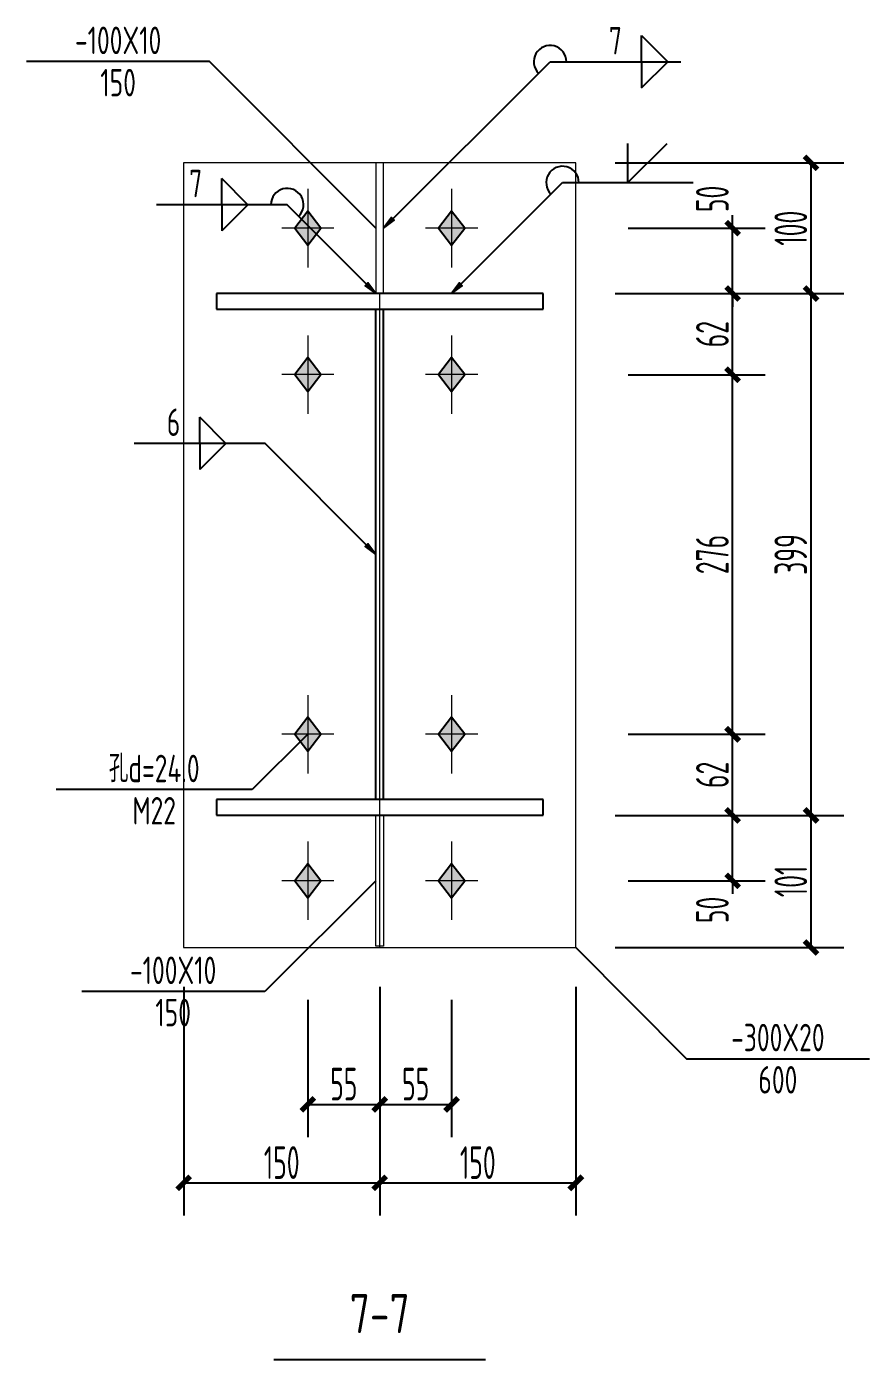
# Model space of a CAD drawing. Extents: x 447413 to 2975780, y -1432727 to 1301644.
# Drawn here: x 2692707 to 2699154, y -1144303 to -1134112 of the extents above; entities that cross this region are included whole.
import ezdxf
from ezdxf.enums import TextEntityAlignment as Align

# ---------------------------------------------------------------- set-up
doc = ezdxf.new("R2010")
doc.units = 0
doc.header["$LTSCALE"] = 1000
doc.header["$MEASUREMENT"] = 0
doc.linetypes.add('线型6', pattern=[8.75, 5, -1.25, 1.25, -1.25])
for name, color, linetype in [('10', 7, 'Continuous'), ('尺寸标注', 253, 'Continuous'), ('焊缝标注', 253, 'Continuous'), ('螺栓孔标注', 253, 'Continuous'), ('钢板标注', 253, 'Continuous')]:
    doc.layers.add(name, color=color, linetype=linetype)
doc.layers.add('20', color=2, linetype='Continuous', lineweight=18)
doc.styles.add('PkpmHz', font='Pkpmeng', dxfattribs={"width": 0.6, "bigfont": 'hztxt'})
doc.dimstyles.new('Pkpm_1.00', dxfattribs={"dimtxt": 250, "dimasz": 100, "dimexe": 250, "dimexo": 0.0625, "dimgap": 30, "dimtad": 1, "dimdec": 0, "dimrnd": 5, "dimzin": 0, "dimdsep": 46, "dimtxsty": 'PkpmHz', "dimblk1": 'ARCHTICK', "dimblk2": 'ARCHTICK', "dimsah": 1, "dimcen": 0.09, "dimadec": 0, "dimazin": 0, "dimtfac": 1, "dimtdec": 0, "dimtmove": 2, "dimatfit": 1, "dimfxl": 0, "dimtolj": 1, "dimtzin": 0, "dimarcsym": 0})

# ---------------------------------------------------------------- blocks, each defined once
blk = doc.blocks.new('_ArchTick')
at = {"color": 0, "linetype": 'ByBlock', "const_width": 0.4}
blk.add_lwpolyline([(-0.5, -0.5), (0.5, 0.5)], dxfattribs=at)
blk = doc.blocks.new('*D1145')
at = {"layer": 'Defpoints', "color": 0, "linetype": 'Continuous', "transparency": 16777216}
for p in [(2696908, -1135653), (2698108, -1135653), (2696908, -1136153)]:
    blk.add_point(p, dxfattribs=at)
at = {"layer": '尺寸标注', "color": 0, "linetype": 'Continuous', "lineweight": -2, "transparency": 16777216}
for p, q in [((2698108, -1135653), (2698108, -1135553)), ((2697308, -1135653), (2698358, -1135653)), ((2698108, -1136153), (2698108, -1135653)), ((2697308, -1136153), (2698358, -1136153)), ((2698108, -1136153), (2698108, -1136253))]:
    blk.add_line(p, q, dxfattribs=at)
at = {"layer": '尺寸标注', "color": 0, "linetype": 'Continuous', "lineweight": -2, "transparency": 16777216, "xscale": 100, "yscale": 100, "zscale": 100}
for p, rotation in [((2698108, -1135653), 270), ((2698108, -1136153), 90)]:
    blk.add_blockref('_ArchTick', p, dxfattribs=dict(at, rotation=rotation))
at = {"layer": '尺寸标注', "color": 0, "linetype": 'Continuous', "transparency": 16777216, "insert": (2697953, -1135429), "char_height": 250, "attachment_point": 5, "rotation": 90, "style": 'PkpmHz'}
blk.add_mtext('\\A1;50', dxfattribs=at)
blk = doc.blocks.new('*D1146')
at = {"layer": 'Defpoints', "color": 0, "linetype": 'Continuous', "transparency": 16777216}
for p in [(2696908, -1136153), (2698108, -1136153), (2696908, -1136773)]:
    blk.add_point(p, dxfattribs=at)
at = {"layer": '尺寸标注', "color": 0, "linetype": 'Continuous', "lineweight": -2, "transparency": 16777216}
for p, q in [((2697308, -1136153), (2698358, -1136153)), ((2698108, -1136773), (2698108, -1136153)), ((2697308, -1136773), (2698358, -1136773))]:
    blk.add_line(p, q, dxfattribs=at)
at = {"layer": '尺寸标注', "color": 0, "linetype": 'Continuous', "lineweight": -2, "transparency": 16777216, "xscale": 100, "yscale": 100, "zscale": 100}
for p, rotation in [((2698108, -1136153), 90), ((2698108, -1136773), 270)]:
    blk.add_blockref('_ArchTick', p, dxfattribs=dict(at, rotation=rotation))
at = {"layer": '尺寸标注', "color": 0, "linetype": 'Continuous', "transparency": 16777216, "insert": (2697953, -1136463), "char_height": 250, "attachment_point": 5, "rotation": 90, "style": 'PkpmHz'}
blk.add_mtext('\\A1;62', dxfattribs=at)
blk = doc.blocks.new('*D1147')
at = {"layer": 'Defpoints', "color": 0, "linetype": 'Continuous', "transparency": 16777216}
for p in [(2696908, -1140143), (2698108, -1140143), (2696908, -1140643)]:
    blk.add_point(p, dxfattribs=at)
at = {"layer": '尺寸标注', "color": 0, "linetype": 'Continuous', "lineweight": -2, "transparency": 16777216}
for p, q in [((2698108, -1140143), (2698108, -1140043)), ((2697308, -1140143), (2698358, -1140143)), ((2698108, -1140643), (2698108, -1140143)), ((2697308, -1140643), (2698358, -1140643)), ((2698108, -1140643), (2698108, -1140743))]:
    blk.add_line(p, q, dxfattribs=at)
at = {"layer": '尺寸标注', "color": 0, "linetype": 'Continuous', "lineweight": -2, "transparency": 16777216, "xscale": 100, "yscale": 100, "zscale": 100}
for p, rotation in [((2698108, -1140143), 270), ((2698108, -1140643), 90)]:
    blk.add_blockref('_ArchTick', p, dxfattribs=dict(at, rotation=rotation))
at = {"layer": '尺寸标注', "color": 0, "linetype": 'Continuous', "transparency": 16777216, "insert": (2697953, -1140866), "char_height": 250, "attachment_point": 5, "rotation": 90, "style": 'PkpmHz'}
blk.add_mtext('\\A1;50', dxfattribs=at)
blk = doc.blocks.new('*D1148')
at = {"layer": 'Defpoints', "color": 0, "linetype": 'Continuous', "transparency": 16777216}
for p in [(2696908, -1139523), (2698108, -1139523), (2696908, -1140143)]:
    blk.add_point(p, dxfattribs=at)
at = {"layer": '尺寸标注', "color": 0, "linetype": 'Continuous', "lineweight": -2, "transparency": 16777216}
for p, q in [((2697308, -1139523), (2698358, -1139523)), ((2698108, -1140143), (2698108, -1139523)), ((2697308, -1140143), (2698358, -1140143))]:
    blk.add_line(p, q, dxfattribs=at)
at = {"layer": '尺寸标注', "color": 0, "linetype": 'Continuous', "lineweight": -2, "transparency": 16777216, "xscale": 100, "yscale": 100, "zscale": 100}
for p, rotation in [((2698108, -1139523), 90), ((2698108, -1140143), 270)]:
    blk.add_blockref('_ArchTick', p, dxfattribs=dict(at, rotation=rotation))
at = {"layer": '尺寸标注', "color": 0, "linetype": 'Continuous', "transparency": 16777216, "insert": (2697953, -1139833), "char_height": 250, "attachment_point": 5, "rotation": 90, "style": 'PkpmHz'}
blk.add_mtext('\\A1;62', dxfattribs=at)
blk = doc.blocks.new('*D1149')
at = {"layer": 'Defpoints', "color": 0, "linetype": 'Continuous', "transparency": 16777216}
for p in [(2696908, -1136773), (2698108, -1136773), (2696908, -1139523)]:
    blk.add_point(p, dxfattribs=at)
at = {"layer": '尺寸标注', "color": 0, "linetype": 'Continuous', "lineweight": -2, "transparency": 16777216}
for p, q in [((2697308, -1136773), (2698358, -1136773)), ((2698108, -1139523), (2698108, -1136773)), ((2697308, -1139523), (2698358, -1139523))]:
    blk.add_line(p, q, dxfattribs=at)
at = {"layer": '尺寸标注', "color": 0, "linetype": 'Continuous', "lineweight": -2, "transparency": 16777216, "xscale": 100, "yscale": 100, "zscale": 100}
for p, rotation in [((2698108, -1136773), 90), ((2698108, -1139523), 270)]:
    blk.add_blockref('_ArchTick', p, dxfattribs=dict(at, rotation=rotation))
at = {"layer": '尺寸标注', "color": 0, "linetype": 'Continuous', "transparency": 16777216, "insert": (2697953, -1138148), "char_height": 250, "attachment_point": 5, "rotation": 90, "style": 'PkpmHz'}
blk.add_mtext('\\A1;276', dxfattribs=at)
blk = doc.blocks.new('*D1150')
at = {"layer": 'Defpoints', "color": 0, "linetype": 'Continuous', "transparency": 16777216}
for p in [(2694858, -1141153), (2695408, -1141153), (2695408, -1142353)]:
    blk.add_point(p, dxfattribs=at)
at = {"layer": '尺寸标注', "color": 0, "linetype": 'Continuous', "lineweight": -2, "transparency": 16777216}
for p, q in [((2694858, -1141553), (2694858, -1142603)), ((2695408, -1141553), (2695408, -1142603)), ((2694858, -1142353), (2695408, -1142353))]:
    blk.add_line(p, q, dxfattribs=at)
at = {"layer": '尺寸标注', "color": 0, "linetype": 'Continuous', "lineweight": -2, "transparency": 16777216, "xscale": 100, "yscale": 100, "zscale": 100, "rotation": 180}
blk.add_blockref('_ArchTick', (2694858, -1142353), dxfattribs=at)
at = {"layer": '尺寸标注', "color": 0, "linetype": 'Continuous', "lineweight": -2, "transparency": 16777216, "xscale": 100, "yscale": 100, "zscale": 100}
blk.add_blockref('_ArchTick', (2695408, -1142353), dxfattribs=at)
at = {"layer": '尺寸标注', "color": 0, "linetype": 'Continuous', "transparency": 16777216, "insert": (2695133, -1142198), "char_height": 250, "attachment_point": 5, "style": 'PkpmHz'}
blk.add_mtext('\\A1;55', dxfattribs=at)
blk = doc.blocks.new('*D1151')
at = {"layer": 'Defpoints', "color": 0, "linetype": 'Continuous', "transparency": 16777216}
for p in [(2695408, -1141153), (2695958, -1141153), (2695958, -1142353)]:
    blk.add_point(p, dxfattribs=at)
at = {"layer": '尺寸标注', "color": 0, "linetype": 'Continuous', "lineweight": -2, "transparency": 16777216}
for p, q in [((2695408, -1141553), (2695408, -1142603)), ((2695958, -1141553), (2695958, -1142603)), ((2695408, -1142353), (2695958, -1142353))]:
    blk.add_line(p, q, dxfattribs=at)
at = {"layer": '尺寸标注', "color": 0, "linetype": 'Continuous', "lineweight": -2, "transparency": 16777216, "xscale": 100, "yscale": 100, "zscale": 100, "rotation": 180}
blk.add_blockref('_ArchTick', (2695408, -1142353), dxfattribs=at)
at = {"layer": '尺寸标注', "color": 0, "linetype": 'Continuous', "lineweight": -2, "transparency": 16777216, "xscale": 100, "yscale": 100, "zscale": 100}
blk.add_blockref('_ArchTick', (2695958, -1142353), dxfattribs=at)
at = {"layer": '尺寸标注', "color": 0, "linetype": 'Continuous', "transparency": 16777216, "insert": (2695683, -1142198), "char_height": 250, "attachment_point": 5, "style": 'PkpmHz'}
blk.add_mtext('\\A1;55', dxfattribs=at)
blk = doc.blocks.new('*D1152')
at = {"layer": 'Defpoints', "color": 0, "linetype": 'Continuous', "transparency": 16777216}
for p in [(2693908, -1141153), (2695408, -1141153), (2695408, -1142953)]:
    blk.add_point(p, dxfattribs=at)
at = {"layer": '尺寸标注', "color": 0, "linetype": 'Continuous', "lineweight": -2, "transparency": 16777216}
for p, q in [((2693908, -1141453), (2693908, -1143203)), ((2695408, -1141453), (2695408, -1143203)), ((2693908, -1142953), (2695408, -1142953))]:
    blk.add_line(p, q, dxfattribs=at)
at = {"layer": '尺寸标注', "color": 0, "linetype": 'Continuous', "lineweight": -2, "transparency": 16777216, "xscale": 100, "yscale": 100, "zscale": 100, "rotation": 180}
blk.add_blockref('_ArchTick', (2693908, -1142953), dxfattribs=at)
at = {"layer": '尺寸标注', "color": 0, "linetype": 'Continuous', "lineweight": -2, "transparency": 16777216, "xscale": 100, "yscale": 100, "zscale": 100}
blk.add_blockref('_ArchTick', (2695408, -1142953), dxfattribs=at)
at = {"layer": '尺寸标注', "color": 0, "linetype": 'Continuous', "transparency": 16777216, "insert": (2694658, -1142798), "char_height": 250, "attachment_point": 5, "style": 'PkpmHz'}
blk.add_mtext('\\A1;150', dxfattribs=at)
blk = doc.blocks.new('*D1153')
at = {"layer": 'Defpoints', "color": 0, "linetype": 'Continuous', "transparency": 16777216}
for p in [(2695408, -1141153), (2696908, -1141153), (2696908, -1142953)]:
    blk.add_point(p, dxfattribs=at)
at = {"layer": '尺寸标注', "color": 0, "linetype": 'Continuous', "lineweight": -2, "transparency": 16777216}
for p, q in [((2695408, -1141453), (2695408, -1143203)), ((2696908, -1141453), (2696908, -1143203)), ((2695408, -1142953), (2696908, -1142953))]:
    blk.add_line(p, q, dxfattribs=at)
at = {"layer": '尺寸标注', "color": 0, "linetype": 'Continuous', "lineweight": -2, "transparency": 16777216, "xscale": 100, "yscale": 100, "zscale": 100, "rotation": 180}
blk.add_blockref('_ArchTick', (2695408, -1142953), dxfattribs=at)
at = {"layer": '尺寸标注', "color": 0, "linetype": 'Continuous', "lineweight": -2, "transparency": 16777216, "xscale": 100, "yscale": 100, "zscale": 100}
blk.add_blockref('_ArchTick', (2696908, -1142953), dxfattribs=at)
at = {"layer": '尺寸标注', "color": 0, "linetype": 'Continuous', "transparency": 16777216, "insert": (2696158, -1142798), "char_height": 250, "attachment_point": 5, "style": 'PkpmHz'}
blk.add_mtext('\\A1;150', dxfattribs=at)
blk = doc.blocks.new('*D1154')
at = {"layer": 'Defpoints', "color": 0, "linetype": 'Continuous', "transparency": 16777216}
for p in [(2696908, -1140143), (2698708, -1140143), (2696908, -1141153)]:
    blk.add_point(p, dxfattribs=at)
at = {"layer": '尺寸标注', "color": 0, "linetype": 'Continuous', "lineweight": -2, "transparency": 16777216}
for p, q in [((2697208, -1140143), (2698958, -1140143)), ((2698708, -1141153), (2698708, -1140143)), ((2697208, -1141153), (2698958, -1141153))]:
    blk.add_line(p, q, dxfattribs=at)
at = {"layer": '尺寸标注', "color": 0, "linetype": 'Continuous', "lineweight": -2, "transparency": 16777216, "xscale": 100, "yscale": 100, "zscale": 100}
for p, rotation in [((2698708, -1140143), 90), ((2698708, -1141153), 270)]:
    blk.add_blockref('_ArchTick', p, dxfattribs=dict(at, rotation=rotation))
at = {"layer": '尺寸标注', "color": 0, "linetype": 'Continuous', "transparency": 16777216, "insert": (2698553, -1140648), "char_height": 250, "attachment_point": 5, "rotation": 90, "style": 'PkpmHz'}
blk.add_mtext('\\A1;101', dxfattribs=at)
blk = doc.blocks.new('*D1155')
at = {"layer": 'Defpoints', "color": 0, "linetype": 'Continuous', "transparency": 16777216}
for p in [(2696908, -1136153), (2698708, -1136153), (2696908, -1140143)]:
    blk.add_point(p, dxfattribs=at)
at = {"layer": '尺寸标注', "color": 0, "linetype": 'Continuous', "lineweight": -2, "transparency": 16777216}
for p, q in [((2697208, -1136153), (2698958, -1136153)), ((2698708, -1140143), (2698708, -1136153)), ((2697208, -1140143), (2698958, -1140143))]:
    blk.add_line(p, q, dxfattribs=at)
at = {"layer": '尺寸标注', "color": 0, "linetype": 'Continuous', "lineweight": -2, "transparency": 16777216, "xscale": 100, "yscale": 100, "zscale": 100}
for p, rotation in [((2698708, -1136153), 90), ((2698708, -1140143), 270)]:
    blk.add_blockref('_ArchTick', p, dxfattribs=dict(at, rotation=rotation))
at = {"layer": '尺寸标注', "color": 0, "linetype": 'Continuous', "transparency": 16777216, "insert": (2698553, -1138148), "char_height": 250, "attachment_point": 5, "rotation": 90, "style": 'PkpmHz'}
blk.add_mtext('\\A1;399', dxfattribs=at)
blk = doc.blocks.new('*D1156')
at = {"layer": 'Defpoints', "color": 0, "linetype": 'Continuous', "transparency": 16777216}
for p in [(2696908, -1135153), (2698708, -1135153), (2696908, -1136153)]:
    blk.add_point(p, dxfattribs=at)
at = {"layer": '尺寸标注', "color": 0, "linetype": 'Continuous', "lineweight": -2, "transparency": 16777216}
for p, q in [((2697208, -1135153), (2698958, -1135153)), ((2698708, -1136153), (2698708, -1135153)), ((2697208, -1136153), (2698958, -1136153))]:
    blk.add_line(p, q, dxfattribs=at)
at = {"layer": '尺寸标注', "color": 0, "linetype": 'Continuous', "lineweight": -2, "transparency": 16777216, "xscale": 100, "yscale": 100, "zscale": 100}
for p, rotation in [((2698708, -1135153), 90), ((2698708, -1136153), 270)]:
    blk.add_blockref('_ArchTick', p, dxfattribs=dict(at, rotation=rotation))
at = {"layer": '尺寸标注', "color": 0, "linetype": 'Continuous', "transparency": 16777216, "insert": (2698553, -1135653), "char_height": 250, "attachment_point": 5, "rotation": 90, "style": 'PkpmHz'}
blk.add_mtext('\\A1;100', dxfattribs=at)

msp = doc.modelspace()

# ---------------------------------------------------------------- hatches: boundary and pattern name
at = {"layer": '10'}
for points in [[(2694857.9, -1135522.6), (2694757.9, -1135652.6), (2694857.9, -1135782.6), (2694957.9, -1135652.6)], [(2695957.9, -1135522.6), (2695857.9, -1135652.6), (2695957.9, -1135782.6), (2696057.9, -1135652.6)], [(2694857.9, -1136642.6), (2694757.9, -1136772.6), (2694857.9, -1136902.6), (2694957.9, -1136772.6)], [(2695957.9, -1136642.6), (2695857.9, -1136772.6), (2695957.9, -1136902.6), (2696057.9, -1136772.6)], [(2694857.9, -1139392.6), (2694757.9, -1139522.6), (2694857.9, -1139652.6), (2694957.9, -1139522.6)], [(2695957.9, -1139392.6), (2695857.9, -1139522.6), (2695957.9, -1139652.6), (2696057.9, -1139522.6)], [(2694857.9, -1140512.6), (2694757.9, -1140642.6), (2694857.9, -1140772.6), (2694957.9, -1140642.6)], [(2695957.9, -1140512.6), (2695857.9, -1140642.6), (2695957.9, -1140772.6), (2696057.9, -1140642.6)]]:
    msp.add_hatch(color=1, dxfattribs=at).paths.add_polyline_path(points)
at = {"layer": '焊缝标注'}
for points in [[(2695437.9, -1135652.6), (2695519.2, -1135592.5), (2695498, -1135571.3)], [(2695377.9, -1136152.6), (2695317.9, -1136071.2), (2695296.6, -1136092.4)], [(2695957.9, -1136152.6), (2696039.2, -1136092.5), (2696018, -1136071.3)], [(2695377.9, -1138147.6), (2695317.9, -1138066.2), (2695296.6, -1138087.4)]]:
    msp.add_hatch(color=256, dxfattribs=at).paths.add_polyline_path(points)

# ---------------------------------------------------------------- linework, layer by layer
at = {"layer": '10', "linetype": '线型6', "lineweight": 18}
msp.add_line((2695407.9, -1141157.6, 126000), (2695407.9, -1135147.6, 126000), dxfattribs=at)
at = {"layer": '10', "color": 9, "lineweight": 18}
for p, q in [((2694857.9, -1135352.6, 126000), (2694857.9, -1135952.6, 126000)), ((2695957.9, -1135352.6, 126000), (2695957.9, -1135952.6, 126000)), ((2695057.9, -1135652.6, 126000), (2694657.9, -1135652.6, 126000)), ((2696157.9, -1135652.6, 126000), (2695757.9, -1135652.6, 126000)), ((2694857.9, -1136472.6, 126000), (2694857.9, -1137072.6, 126000)), ((2695957.9, -1136472.6, 126000), (2695957.9, -1137072.6, 126000)), ((2695057.9, -1136772.6, 126000), (2694657.9, -1136772.6, 126000)), ((2696157.9, -1136772.6, 126000), (2695757.9, -1136772.6, 126000)), ((2694857.9, -1139222.6, 126000), (2694857.9, -1139822.6, 126000)), ((2695957.9, -1139222.6, 126000), (2695957.9, -1139822.6, 126000)), ((2695057.9, -1139522.6, 126000), (2694657.9, -1139522.6, 126000)), ((2696157.9, -1139522.6, 126000), (2695757.9, -1139522.6, 126000)), ((2694857.9, -1140342.6, 126000), (2694857.9, -1140942.6, 126000)), ((2695957.9, -1140342.6, 126000), (2695957.9, -1140942.6, 126000)), ((2695057.9, -1140642.6, 126000), (2694657.9, -1140642.6, 126000)), ((2696157.9, -1140642.6, 126000), (2695757.9, -1140642.6, 126000))]:
    msp.add_line(p, q, dxfattribs=at)
at = {"layer": '10', "color": 3}
for p, q in [((2696657.9, -1136152.6, 126000), (2694157.9, -1136152.6, 126000)), ((2694157.9, -1136152.6, 126000), (2694157.9, -1136272.6, 126000)), ((2696657.9, -1136272.6, 126000), (2696657.9, -1136152.6, 126000)), ((2694157.9, -1136272.6, 126000), (2696657.9, -1136272.6, 126000)), ((2695377.9, -1140022.6, 126000), (2695377.9, -1136272.6, 126000)), ((2695437.9, -1140022.6, 126000), (2695437.9, -1136272.6, 126000)), ((2696657.9, -1140022.6, 126000), (2694157.9, -1140022.6, 126000)), ((2694157.9, -1140022.6, 126000), (2694157.9, -1140142.6, 126000)), ((2696657.9, -1140142.6, 126000), (2696657.9, -1140022.6, 126000)), ((2694157.9, -1140142.6, 126000), (2696657.9, -1140142.6, 126000))]:
    msp.add_line(p, q, dxfattribs=at)
at = {"layer": '10'}
msp.add_line((2694597.9, -1144302.6, 126000), (2696217.9, -1144302.6, 126000), dxfattribs=at)
at = {"layer": '10', "color": 1, "linetype": 'Continuous', "elevation": 126000}
for points in [[(2694857.9, -1135522.6), (2694757.9, -1135652.6), (2694857.9, -1135782.6), (2694957.9, -1135652.6)], [(2695957.9, -1135522.6), (2695857.9, -1135652.6), (2695957.9, -1135782.6), (2696057.9, -1135652.6)], [(2694857.9, -1136642.6), (2694757.9, -1136772.6), (2694857.9, -1136902.6), (2694957.9, -1136772.6)], [(2695957.9, -1136642.6), (2695857.9, -1136772.6), (2695957.9, -1136902.6), (2696057.9, -1136772.6)], [(2694857.9, -1139392.6), (2694757.9, -1139522.6), (2694857.9, -1139652.6), (2694957.9, -1139522.6)], [(2695957.9, -1139392.6), (2695857.9, -1139522.6), (2695957.9, -1139652.6), (2696057.9, -1139522.6)], [(2694857.9, -1140512.6), (2694757.9, -1140642.6), (2694857.9, -1140772.6), (2694957.9, -1140642.6)], [(2695957.9, -1140512.6), (2695857.9, -1140642.6), (2695957.9, -1140772.6), (2696057.9, -1140642.6)]]:
    msp.add_lwpolyline(points, close=True, dxfattribs=at)
at = {"layer": '20'}
for p, q in [((2696907.9, -1135152.6, 126000), (2693907.9, -1135152.6, 126000)), ((2693907.9, -1135152.6, 126000), (2693907.9, -1141152.6, 126000)), ((2695437.9, -1135152.6, 126000), (2695377.9, -1135152.6, 126000)), ((2695377.9, -1135152.6, 126000), (2695377.9, -1136152.6, 126000)), ((2695437.9, -1136152.6, 126000), (2695437.9, -1135152.6, 126000)), ((2696907.9, -1141152.6, 126000), (2696907.9, -1135152.6, 126000)), ((2695377.9, -1136152.6, 126000), (2695437.9, -1136152.6, 126000)), ((2695377.9, -1140142.6, 126000), (2695437.9, -1140142.6, 126000)), ((2695377.9, -1141142.6, 126000), (2695377.9, -1140142.6, 126000)), ((2695437.9, -1140142.6, 126000), (2695437.9, -1141142.6, 126000)), ((2693907.9, -1141152.6, 126000), (2696907.9, -1141152.6, 126000)), ((2695437.9, -1141142.6, 126000), (2695377.9, -1141142.6, 126000))]:
    msp.add_line(p, q, dxfattribs=at)
at = {"layer": '焊缝标注'}
for p, q in [((2697411.2, -1134180.3, 126000), (2697611.2, -1134380.3, 126000)), ((2697411.2, -1134380.3, 126000), (2697411.2, -1134180.3, 126000)), ((2695437.9, -1135652.6, 126000), (2696711.2, -1134380.3, 126000)), ((2696711.2, -1134380.3, 126000), (2697711.2, -1134380.3, 126000)), ((2697411.2, -1134580.3, 126000), (2697611.2, -1134380.3, 126000)), ((2697411.2, -1134380.3, 126000), (2697411.2, -1134580.3, 126000)), ((2697306.7, -1135304.4, 126000), (2697306.7, -1135004.4, 126000)), ((2697306.7, -1135304.4, 126000), (2697606.7, -1135004.4, 126000)), ((2694399.9, -1135473, 126000), (2694199.9, -1135273, 126000)), ((2694199.9, -1135473, 126000), (2694199.9, -1135273, 126000)), ((2695957.9, -1136152.6, 126000), (2696806.7, -1135304.4, 126000)), ((2696806.7, -1135304.4, 126000), (2697806.7, -1135304.4, 126000)), ((2694699.9, -1135473, 126000), (2693699.9, -1135473, 126000)), ((2694399.9, -1135473, 126000), (2694199.9, -1135673, 126000)), ((2694199.9, -1135473, 126000), (2694199.9, -1135673, 126000)), ((2695377.9, -1136152.6, 126000), (2694699.9, -1135473, 126000)), ((2694230.4, -1137298.1, 126000), (2694030.4, -1137098.1, 126000)), ((2694030.4, -1137298.1, 126000), (2694030.4, -1137098.1, 126000)), ((2694530.4, -1137298.1, 126000), (2693530.4, -1137298.1, 126000)), ((2694230.4, -1137298.1, 126000), (2694030.4, -1137498.1, 126000)), ((2694030.4, -1137298.1, 126000), (2694030.4, -1137498.1, 126000)), ((2695377.9, -1138147.6, 126000), (2694530.4, -1137298.1, 126000))]:
    msp.add_line(p, q, dxfattribs=at)
at = {"layer": '焊缝标注', "linetype": 'Continuous', "elevation": 126000}
for points in [[(2695437.9, -1135652.6), (2695519.2, -1135592.5), (2695498, -1135571.3)], [(2695377.9, -1136152.6), (2695317.9, -1136071.2), (2695296.6, -1136092.4)], [(2695957.9, -1136152.6), (2696039.2, -1136092.5), (2696018, -1136071.3)], [(2695377.9, -1138147.6), (2695317.9, -1138066.2), (2695296.6, -1138087.4)]]:
    msp.add_lwpolyline(points, close=True, dxfattribs=at)
at = {"layer": '焊缝标注'}
for centre, start, end in [((2696711.2, -1134380.3, 126000), 0, 224.97719), ((2696806.7, -1135304.4, 126000), 0, 224.97719), ((2694699.9, -1135473, 126000), 314.93158, 180)]:
    msp.add_arc(centre, 125, start, end, dxfattribs=at)
at = {"layer": '螺栓孔标注'}
for p, q in [((2694857.9, -1139522.6, 126000), (2694432.8, -1139946, 126000)), ((2694432.8, -1139946, 126000), (2692932.8, -1139946, 126000))]:
    msp.add_line(p, q, dxfattribs=at)
at = {"layer": '螺栓孔标注', "const_width": 0.1, "elevation": 126000}
msp.add_lwpolyline([(2694857.9, -1139522.6, 1), (2694857.8, -1139522.6, 1)], format="xyb", close=True, dxfattribs=at)
at = {"layer": '钢板标注'}
for p, q in [((2694106.6, -1134378.3, 126000), (2692706.6, -1134378.3, 126000)), ((2695377.9, -1135652.6, 126000), (2694106.6, -1134378.3, 126000)), ((2695377.9, -1140642.6, 126000), (2694527.7, -1141489.4, 126000)), ((2696907.9, -1141152.6, 126000), (2697754, -1142003.5, 126000)), ((2694527.7, -1141489.4, 126000), (2693127.7, -1141489.4, 126000)), ((2697754, -1142003.5, 126000), (2699154, -1142003.5, 126000))]:
    msp.add_line(p, q, dxfattribs=at)
at = {"layer": '钢板标注', "const_width": 0.1, "elevation": 126000}
for points in [[(2695377.9, -1135652.6, 1), (2695377.8, -1135652.6, 1)], [(2695377.9, -1140642.6, 1), (2695377.8, -1140642.6, 1)], [(2696907.9, -1141152.6, 1), (2696907.8, -1141152.6, 1)]]:
    msp.add_lwpolyline(points, format="xyb", close=True, dxfattribs=at)

# ---------------------------------------------------------------- texts
at = {"layer": '10', "style": 'PkpmHz', "width": 0.77}
msp.add_text('7-7', height=300, dxfattribs=at).set_placement((2695407.9, -1143952.6, 126000), align=Align.MIDDLE_CENTER)
at = {"layer": '焊缝标注', "style": 'PkpmHz', "width": 0.71}
for s, p in [('7', (2697211.2, -1134323.7, 126000)), ('7', (2693999.9, -1135416.4, 126000)), ('6', (2693830.4, -1137241.4, 126000))]:
    msp.add_text(s, height=210, dxfattribs=at).set_placement(p, align=Align.CENTER)
at = {"layer": '螺栓孔标注', "style": 'PkpmHz', "width": 0.71}
msp.add_text('孔d=24.0', height=210, dxfattribs=at).set_placement((2693682.8, -1139889.4, 126000), align=Align.CENTER)
msp.add_text('M22', height=210, dxfattribs=at).set_placement((2693682.8, -1140002.6, 126000), align=Align.TOP_CENTER)
at = {"layer": '钢板标注', "style": 'PkpmHz', "width": 0.71}
for s, p in [('-100X10', (2693406.6, -1134321.7, 126000)), ('-100X10', (2693827.7, -1141432.8, 126000)), ('-300X20', (2698454, -1141946.9, 126000))]:
    msp.add_text(s, height=210, dxfattribs=at).set_placement(p, align=Align.CENTER)
for s, p in [('150', (2693406.6, -1134434.9, 126000)), ('150', (2693827.7, -1141546, 126000)), ('600', (2698454, -1142060.1, 126000))]:
    msp.add_text(s, height=210, dxfattribs=at).set_placement(p, align=Align.TOP_CENTER)

# ---------------------------------------------------------------- dimensions: what is measured, and where the dimension line sits
at = {"layer": '尺寸标注', "linetype": 'Continuous'}
for base, p1, p2, text, override, picture, middle in [((2698707.9, -1135152.6, 126000), (2696907.9, -1136152.6, 126000), (2696907.9, -1135152.6, 126000), '100', {"dimexo": 300, "dimtih": 0, "dimtoh": 0}, '*D1156', (2698552.9, -1135652.6, 126000)), ((2698107.9, -1136152.6, 126000), (2696907.9, -1136772.6, 126000), (2696907.9, -1136152.6, 126000), '62', {"dimexo": 400, "dimtih": 0, "dimtoh": 0}, '*D1146', (2697952.9, -1136462.6, 126000)), ((2698707.9, -1136152.6, 126000), (2696907.9, -1140142.6, 126000), (2696907.9, -1136152.6, 126000), '399', {"dimexo": 300, "dimtih": 0, "dimtoh": 0}, '*D1155', (2698552.9, -1138147.6, 126000)), ((2698107.9, -1136772.6, 126000), (2696907.9, -1139522.6, 126000), (2696907.9, -1136772.6, 126000), '276', {"dimexo": 400, "dimtih": 0, "dimtoh": 0}, '*D1149', (2697952.9, -1138147.6, 126000)), ((2698107.9, -1139522.6, 126000), (2696907.9, -1140142.6, 126000), (2696907.9, -1139522.6, 126000), '62', {"dimexo": 400, "dimtih": 0, "dimtoh": 0}, '*D1148', (2697952.9, -1139832.6, 126000)), ((2698707.9, -1140142.6, 126000), (2696907.9, -1141152.6, 126000), (2696907.9, -1140142.6, 126000), '101', {"dimexo": 300, "dimtih": 0, "dimtoh": 0}, '*D1154', (2698552.9, -1140647.6, 126000))]:
    dim = msp.add_linear_dim(base=base, p1=p1, p2=p2, angle=90, text=text, dimstyle='Pkpm_1.00', override=override, dxfattribs=at)
    dim.commit()
    dim.dimension.update_dxf_attribs({"geometry": picture, "text_midpoint": middle})
for base, p1, p2, picture, middle in [((2698107.9, -1135652.6, 126000), (2696907.9, -1136152.6, 126000), (2696907.9, -1135652.6, 126000), '*D1145', (2697952.6, -1135429, 126000)), ((2698107.9, -1140142.6, 126000), (2696907.9, -1140642.6, 126000), (2696907.9, -1140142.6, 126000), '*D1147', (2697952.6, -1140866.2, 126000))]:
    dim = msp.add_linear_dim(base=base, p1=p1, p2=p2, angle=90, text='50', dimstyle='Pkpm_1.00', override={"dimexo": 400, "dimtih": 0, "dimtoh": 0}, dxfattribs=at)
    dim.commit()
    dim.dimension.update_dxf_attribs({"geometry": picture, "text_midpoint": middle, "dimtype": 128})
for base, p1, p2, text, override, picture, middle in [((2695407.9, -1142952.6, 126000), (2693907.9, -1141152.6, 126000), (2695407.9, -1141152.6, 126000), '150', {"dimexo": 300, "dimtih": 0, "dimtoh": 0}, '*D1152', (2694657.9, -1142797.6, 126000)), ((2695407.9, -1142352.6, 126000), (2694857.9, -1141152.6, 126000), (2695407.9, -1141152.6, 126000), '55', {"dimexo": 400, "dimtih": 0, "dimtoh": 0}, '*D1150', (2695132.9, -1142197.6, 126000)), ((2695957.9, -1142352.6, 126000), (2695407.9, -1141152.6, 126000), (2695957.9, -1141152.6, 126000), '55', {"dimexo": 400, "dimtih": 0, "dimtoh": 0}, '*D1151', (2695682.9, -1142197.6, 126000)), ((2696907.9, -1142952.6, 126000), (2695407.9, -1141152.6, 126000), (2696907.9, -1141152.6, 126000), '150', {"dimexo": 300, "dimtih": 0, "dimtoh": 0}, '*D1153', (2696157.9, -1142797.6, 126000))]:
    dim = msp.add_linear_dim(base=base, p1=p1, p2=p2, text=text, dimstyle='Pkpm_1.00', override=override, dxfattribs=at)
    dim.commit()
    dim.dimension.update_dxf_attribs({"geometry": picture, "text_midpoint": middle})

doc.saveas('drawing.dxf')
